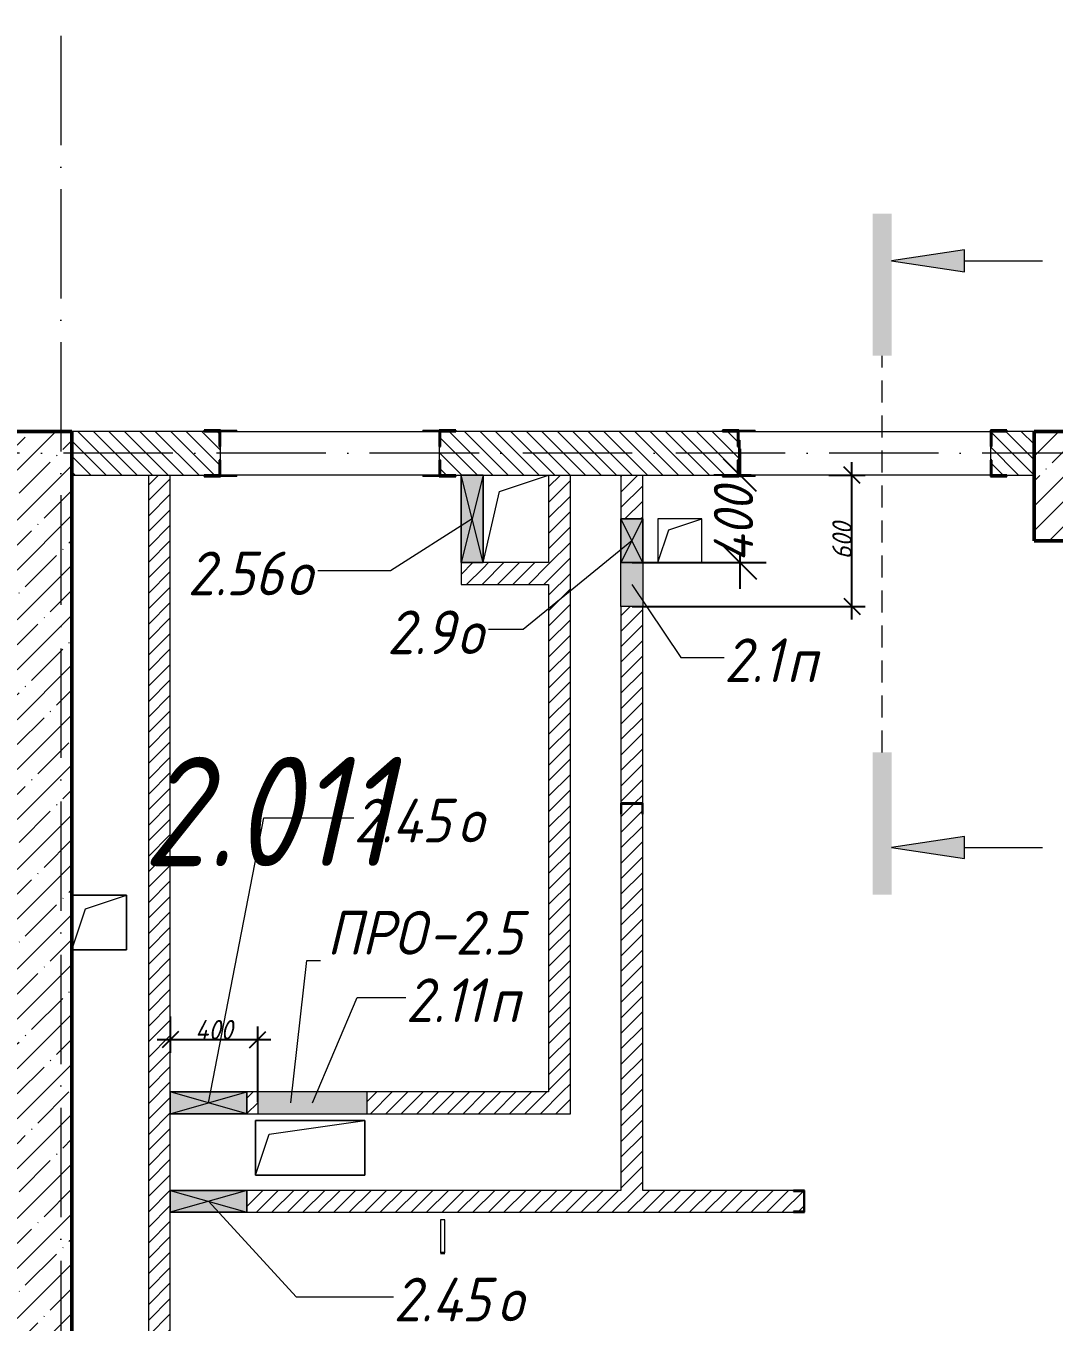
# Model space of a CAD drawing. Header units: millimetres. Extents: x -356862 to 418287, y 0 to 839748.
# Drawn here: x -2569 to 2132, y 381014 to 386940 of the extents above; entities that cross this region are included whole.
import ezdxf

# ---------------------------------------------------------------- set-up
doc = ezdxf.new("R2010")
doc.units = ezdxf.units.MM
doc.linetypes.add('200_ШТРИХ_ш1п0_6_', pattern=[160, 100, -60])
doc.linetypes.add('50_200_ШТРИХ_1Т_ш5_п1_п1_', pattern=[700, 500, -100, 0, -100])
for name, color, linetype, lineweight in [('A-____-____-DIMS', 7, 'Continuous', 9), ('A-____-NOTE-TEXT', 7, 'Continuous', 9), ('A-____-NOTE-TEXT-1', 7, 'Continuous', 5), ('A-DETL-GENF-OTLN', 7, 'Continuous', 9), ('A-DOOR-OPNG-MCUT', 7, 'Continuous', 35), ('A-FLOR-____-OTLN', 7, 'Continuous', 9), ('A-GENM-____-IDEN', 7, 'Continuous', 9), ('A-GENM-____-MCUT', 7, 'Continuous', 25), ('A-GENM-____-OTLN', 7, 'Continuous', 9), ('A-GENM-____-OTLN-1', 7, 'Continuous', 25), ('A-GLAZ-____-IDEN', 7, 'Continuous', 9), ('A-GLAZ-____-OTLN', 7, 'Continuous', 9), ('A-WALL-____-MCUT', 7, 'Continuous', 13), ('A-WALL-____-MCUT-2', 7, 'Continuous', 50), ('A-WALL-____-PATT-1', 7, 'Continuous', 9), ('A-WALL-FNSH-MCUT-1', 7, 'Continuous', 9), ('I-WALL-____-OTLN', 7, 'Continuous', 9), ('S-COLS-____-MCUT', 7, 'Continuous', 50), ('S-COLS-____-OTLN', 7, 'Continuous', 9), ('S-GRID-____-OTLN-1', 7, '50_200_ШТРИХ_1Т_ш5_п1_п1_', 9), ('Марки помещений', 7, 'Continuous', 9)]:
    doc.layers.add(name, color=color, linetype=linetype, lineweight=lineweight)
for name, color, linetype, lineweight, true_color in [('A-DETL-GENF-OTLN-3', 9, 'Continuous', 9, 0x808080), ('A-DETL-GENF-OTLN-4', 9, '200_ШТРИХ_ш1п0_6_', 9, 0x808080), ('A-DOOR-____-OTLN-1', 7, 'Continuous', 9, 0xffffff)]:
    doc.layers.add(name, color=color, linetype=linetype, lineweight=lineweight, true_color=true_color)
doc.styles.add('ISOCPEUR_I_10', font='isocpeui.ttf', dxfattribs={"width": 0.9, "height": 180})
doc.styles.add('ISOCPEUR_I_11', font='isocpeui.ttf', dxfattribs={"width": 0.9, "height": 200})
doc.styles.add('ISOCPEUR_I_2', font='isocpeui.ttf', dxfattribs={"width": 0.85, "height": 2.3})
doc.styles.add('ISOCPEUR_I_7', font='isocpeui.ttf', dxfattribs={"width": 0.9, "height": 90})
doc.dimstyles.new('ISO-1_8_0_9К_СРЕДНИЙ_Кладочные_2', dxfattribs={"dimscale": 304.8, "dimtxt": 89.638306, "dimasz": 0.246063, "dimexe": 0.19685, "dimexo": 0, "dimgap": 0, "dimtad": 1, "dimdec": 3, "dimrnd": 0.001, "dimdsep": 46, "dimtxsty": 'ISOCPEUR_I_7', "dimblk1": 'OBLIQUE', "dimblk2": 'OBLIQUE', "dimsah": 1, "dimcen": 0.09, "dimdle": 0.19685, "dimazin": 0, "dimtfac": 1, "dimtdec": 4, "dimtix": 1, "dimtmove": 1, "dimatfit": 3, "dimfxl": 1, "dimtvp": 1, "dimtolj": 1, "dimtzin": 0, "dimarcsym": 2})
doc.dimstyles.new('ISO-1_8_0_9К_СРЕДНИЙ_Кладочные_3', dxfattribs={"dimscale": 304.8, "dimtxt": 179.276612, "dimasz": 0.492126, "dimexe": 0.393701, "dimexo": 0, "dimgap": 0, "dimtad": 1, "dimdec": 3, "dimrnd": 0.001, "dimdsep": 46, "dimtxsty": 'ISOCPEUR_I_10', "dimblk1": 'OBLIQUE', "dimblk2": 'OBLIQUE', "dimsah": 1, "dimcen": 0.09, "dimdle": 0.393701, "dimazin": 0, "dimtfac": 1, "dimtdec": 4, "dimtix": 1, "dimtmove": 0, "dimatfit": 3, "dimfxl": 1, "dimtvp": 1, "dimtolj": 1, "dimtzin": 0, "dimarcsym": 2})
pattern_1 = [(45, (-15659.08, 321904.697), (-35.35534, 35.35534), [])]

# ---------------------------------------------------------------- blocks, each defined once
blk = doc.blocks.new('BSC_Колонна _Прямоугольная - 500х500-V30-АР1_План отверстий 2 этажа в осях 1-64_Ю-ЯЯ')
at = {"layer": 'S-COLS-____-OTLN'}
h = blk.add_hatch(dxfattribs=at)
h.set_pattern_fill('FP_39', color=256, style=0, pattern_type=2)
h.set_pattern_definition([(45, (-17950, -62931.04), (-114.04925, 114.04925), []), (45, (-17835.95, -62931.04), (-114.04925, 114.04925), [201.613, -40.323, 3.353, -36.97])])
h.paths.add_polyline_path([(-250, -250), (250, -250), (250, 250), (-250, 250)], flags=0)
at = {"layer": 'S-COLS-____-MCUT'}
for p, q in [((250, 250), (-250, 250)), ((-250, 250), (-250, -250)), ((250, -250), (250, 250)), ((-250, -250), (250, -250))]:
    blk.add_line(p, q, dxfattribs=at)
blk = doc.blocks.new('DOR_ДУ_распашная__1Ст_Прямоугольная_ШЕР - Вн_650х2100h_Кабинки С_у-18405741-АР1_План отверстий 2 этажа в осях 1-64_Ю-ЯЯ')
at = {"layer": 'A-DOOR-OPNG-MCUT'}
for p, q in [((-325, -10), (-325, 10)), ((325, 10), (325, -10))]:
    blk.add_line(p, q, dxfattribs=at)
blk = doc.blocks.new('154_Стойка_СКБ_Уголок - СМ-2180_200-28268025-АР1_План отверстий 2 этажа в осях 1-64_Ю-ЯЯ')
at = {"layer": 'A-GENM-____-MCUT'}
for p, q in [((125, 156), (125, 81)), ((200, 156), (125, 156)), ((131, 81), (131, 150)), ((131, 150), (200, 150)), ((200, 150), (200, 156)), ((125, 81), (131, 81)), ((131, 19), (125, 19)), ((125, 19), (125, -56)), ((131, -50), (131, 19)), ((125, -56), (200, -56)), ((200, -50), (131, -50)), ((200, -56), (200, -50))]:
    blk.add_line(p, q, dxfattribs=at)
blk = doc.blocks.new('Стойка_Влож_Полоса боковая - Полоса-28213942-АР1_План отверстий 2 этажа в осях 1-64_Ю-ЯЯ')
at = {"layer": 'A-GENM-____-OTLN'}
for p, q in [((-5, 60), (0, 60)), ((-5, -60), (-5, 60)), ((0, -60), (-5, -60))]:
    blk.add_line(p, q, dxfattribs=at)
blk = doc.blocks.new('Стойка_Влож_Уголок_Опорный - Уголок-28213941-АР1_План отверстий 2 этажа в осях 1-64_Ю-ЯЯ')
at = {"layer": 'A-GENM-____-OTLN'}
for p, q in [((-212, -6), (-212, 0)), ((0, 0), (0, -6)), ((-212, -75), (-212, -6)), ((-212, -6), (-206, -6)), ((-6, -6), (0, -6)), ((0, -6), (0, -75)), ((-212, -75), (-206, -75)), ((-6, -75), (0, -75))]:
    blk.add_line(p, q, dxfattribs=at)
blk = doc.blocks.new('Фахверк_СКБ_Уголок - 200_3960_зеркало-28268689-АР1_План отверстий 2 этажа в осях 1-64_Ю-ЯЯ')
at = {"layer": 'A-GENM-____-MCUT'}
for p, q in [((200, 156), (125, 156)), ((125, 156), (125, 81)), ((131, 81), (131, 150)), ((131, 150), (200, 150)), ((200, 150), (200, 156)), ((125, 81), (131, 81)), ((131, 19), (125, 19)), ((125, 19), (125, -56)), ((131, -50), (131, 19)), ((125, -56), (200, -56)), ((200, -50), (131, -50)), ((200, -56), (200, -50))]:
    blk.add_line(p, q, dxfattribs=at)
blk = doc.blocks.new('154_Фахверк_СКБ_Швеллер - Тип_100_3960-28331862-АР1_План отверстий 2 этажа в осях 1-64_Ю-ЯЯ')
at = {"layer": 'A-GENM-____-MCUT'}
for p, q in [((175, 50), (125, 50)), ((125, 50), (125, -50)), ((128, 47), (175, 47)), ((128, -47), (128, 47)), ((175, 47), (175, 50)), ((125, -50), (175, -50)), ((175, -47), (128, -47)), ((175, -50), (175, -47))]:
    blk.add_line(p, q, dxfattribs=at)
blk = doc.blocks.new('AR_Отверстие Ниша - Лючок-32401897-АР1_План отверстий 2 этажа в осях 1-64_Ю-ЯЯ')
at = {"layer": 'A-GLAZ-____-OTLN'}
blk.add_hatch(color=256, dxfattribs=at).paths.add_polyline_path([(250, -50), (250, 50), (-250, 50), (-250, -50), (-158, -50)], flags=0)
for p, q in [((250, 50), (-250, 50)), ((-250, 50), (-250, -50)), ((250, -50), (250, 50)), ((-250, -50), (250, -50))]:
    blk.add_line(p, q, dxfattribs=at)
blk = doc.blocks.new('AR_Отверстие Ниша - Лючок-32402520-АР1_План отверстий 2 этажа в осях 1-64_Ю-ЯЯ')
at = {"layer": 'A-GLAZ-____-OTLN'}
blk.add_hatch(color=256, dxfattribs=at).paths.add_polyline_path([(100, 50), (-100, 50), (-100, -50), (100, -50), (100, 32.3)], flags=0)
for p, q in [((-100, 50), (100, 50)), ((100, 50), (100, -50)), ((100, -50), (-100, -50))]:
    blk.add_line(p, q, dxfattribs=at)
blk = doc.blocks.new('AR_Отверстие прямоугольное _в стене_ - AR_Отверстие прямоугольное _в стене__ВК-32402489-АР1_План отверстий 2 этажа в осях 1-64_Ю-ЯЯ')
at = {"layer": 'A-GLAZ-____-OTLN'}
blk.add_hatch(color=256, dxfattribs=at).paths.add_polyline_path([(100, 50), (-100, 50), (-100, -50), (100, -50), (100, 32.3)], flags=0)
at = {"layer": 'A-DETL-GENF-OTLN'}
for p, q in [((-100, -50), (-100, 50)), ((-100, 50), (100, 50)), ((100, 50), (-100, -50)), ((-100, 50), (100, -50)), ((100, 50), (-100, 50)), ((-100, 50), (-100, -50)), ((100, 50), (100, -50)), ((100, -50), (100, 50)), ((100, -50), (-100, -50)), ((-100, -50), (100, -50))]:
    blk.add_line(p, q, dxfattribs=at)
blk = doc.blocks.new('AR_Отверстие прямоугольное _в плите_ - AR_Отверстие прямоугольное _в плите_-30458064-АР1_План отверстий 2 этажа в осях 1-64_Ю-ЯЯ')
at = {"layer": 'A-GENM-____-OTLN'}
for p, q in [((125, 125), (-125, 125)), ((-62.5, 62.5), (125, 125)), ((125, -125), (125, 125)), ((-125, -125), (-62.5, 62.5)), ((-125, -125), (125, -125))]:
    blk.add_line(p, q, dxfattribs=at)
blk = doc.blocks.new('AR_Отверстие прямоугольное _в плите_ - AR_Отверстие прямоугольное _в плите_-30459257-АР1_План отверстий 2 этажа в осях 1-64_Ю-ЯЯ')
at = {"layer": 'A-GENM-____-OTLN'}
for p, q in [((250, 125), (-250, 125)), ((-250, 125), (-250, -125)), ((-187.5, 62.5), (250, 125)), ((250, -125), (250, 125)), ((-250, -125), (-187.5, 62.5)), ((-250, -125), (250, -125))]:
    blk.add_line(p, q, dxfattribs=at)
blk = doc.blocks.new('AR_Отверстие прямоугольное _в плите_ - AR_Отверстие прямоугольное _в плите_-30459207-АР1_План отверстий 2 этажа в осях 1-64_Ю-ЯЯ')
at = {"layer": 'A-GENM-____-OTLN'}
for p, q in [((100, 100), (-100, 100)), ((-100, 100), (-100, -100)), ((-50, 50), (100, 100)), ((100, -100), (100, 100)), ((-100, -100), (-50, 50)), ((-100, -100), (100, -100))]:
    blk.add_line(p, q, dxfattribs=at)
blk = doc.blocks.new('AR_Отверстие прямоугольное _в плите_ - AR_Отверстие прямоугольное _в плите_-30552629-АР1_План отверстий 2 этажа в осях 1-64_Ю-ЯЯ')
at = {"layer": 'A-GENM-____-OTLN'}
for p, q in [((-75, 125), (150, 200)), ((-150, -200), (-75, 125))]:
    blk.add_line(p, q, dxfattribs=at)
blk = doc.blocks.new('AR_Отверстие прямоугольное _в стене__БезПР - AR_Отверстие прямоугольное _в стене__БезПР-36788626-АР1_План отверстий 2 этажа в осях 1-64_Ю-ЯЯ')
at = {"layer": 'A-GLAZ-____-OTLN'}
blk.add_hatch(color=256, dxfattribs=at).paths.add_polyline_path([(200, -50), (200, 50), (-200, 50), (-200, -50)], flags=0)
at = {"layer": 'A-DETL-GENF-OTLN'}
for p, q in [((-200, -50), (-200, 50)), ((-200, 50), (200, 50)), ((200, 50), (-200, -50)), ((-200, 50), (200, -50)), ((200, 50), (-200, 50)), ((-200, 50), (-200, -50)), ((200, 50), (200, -50)), ((200, -50), (200, 50)), ((200, -50), (-200, -50)), ((-200, -50), (200, -50))]:
    blk.add_line(p, q, dxfattribs=at)
at = {"layer": 'A-GLAZ-____-OTLN'}
blk.add_line((200, 50), (-200, 50), dxfattribs=at)
blk = doc.blocks.new('AR_Отверстие прямоугольное _в стене__БезПР - AR_Отверстие прямоугольное _в стене__БезПР-36427791-АР1_План отверстий 2 этажа в осях 1-64_Ю-ЯЯ')
at = {"layer": 'A-GLAZ-____-OTLN'}
blk.add_hatch(color=256, dxfattribs=at).paths.add_polyline_path([(-175, 50), (-175, -50), (175, -50), (175, 50)], flags=0)
at = {"layer": 'A-DETL-GENF-OTLN'}
for p, q in [((-175, -50), (-175, 50)), ((-175, 50), (175, 50)), ((175, 50), (-175, -50)), ((-175, 50), (175, -50)), ((175, 50), (-175, 50)), ((-175, 50), (-175, -50)), ((175, 50), (175, -50)), ((175, -50), (175, 50)), ((175, -50), (-175, -50)), ((-175, -50), (175, -50))]:
    blk.add_line(p, q, dxfattribs=at)
at = {"layer": 'A-GLAZ-____-OTLN'}
blk.add_line((175, 50), (-175, 50), dxfattribs=at)
blk = doc.blocks.new('DET_L_Имитация разреза_ISO2-5 - Вправо-29863808-АР1_План отверстий 2 этажа в осях 1-64_Ю-ЯЯ')
at = {"layer": 'A-DETL-GENF-OTLN-4'}
blk.add_line((143.1, 0), (1956.9, 0), dxfattribs=at)
blk = doc.blocks.new('_Oblique')
at = {"color": 0, "linetype": 'ByBlock', "lineweight": -2}
blk.add_line((-0.5, -0.5), (0.5, 0.5), dxfattribs=at)
blk = doc.blocks.new('*D8874')
at = {"layer": 'A-____-____-DIMS', "color": 0, "lineweight": -2, "transparency": 16777216}
for p, q in [((696.2, 385005.7), (696.2, 384877.1)), ((747.5, 384885.7), (576.2, 384885.7)), ((203.4, 384485.7), (816.2, 384485.7)), ((696.2, 384365.7), (696.2, 384525))]:
    blk.add_line(p, q, dxfattribs=at)
at = {"layer": 'Defpoints', "color": 0, "transparency": 16777216}
for p in [(696.2, 384885.7), (747.5, 384885.7), (203.4, 384485.7)]:
    blk.add_point(p, dxfattribs=at)
at = {"layer": 'A-____-____-DIMS', "color": 0, "lineweight": -2, "transparency": 16777216, "xscale": 150, "yscale": 150, "zscale": 150}
for p, rotation in [((696.2, 384885.7), 90), ((696.2, 384485.7), 270)]:
    blk.add_blockref('_Oblique', p, dxfattribs=dict(at, rotation=rotation))
at = {"layer": 'A-____-____-DIMS', "color": 0, "transparency": 16777216, "insert": (576.2, 384488), "char_height": 180, "width": 426.127, "attachment_point": 1, "rotation": 90, "line_spacing_factor": 1.149209, "style": 'ISOCPEUR_I_10'}
blk.add_mtext('\\A1;400', dxfattribs=at)
blk = doc.blocks.new('*D8875')
at = {"layer": 'A-____-____-DIMS', "color": 0, "lineweight": -2, "transparency": 16777216}
for p, q in [((-1909.1, 382411.2), (-1909.1, 382245.1)), ((-1509.1, 382018.8), (-1509.1, 382365.1)), ((-1969.1, 382305.1), (-1449.1, 382305.1))]:
    blk.add_line(p, q, dxfattribs=at)
at = {"layer": 'Defpoints', "color": 0, "transparency": 16777216}
for p in [(-1909.1, 382411.2), (-1509.1, 382305.1), (-1509.1, 382018.8)]:
    blk.add_point(p, dxfattribs=at)
at = {"layer": 'A-____-____-DIMS', "color": 0, "lineweight": -2, "transparency": 16777216, "xscale": 75, "yscale": 75, "zscale": 75, "rotation": 180}
blk.add_blockref('_Oblique', (-1909.1, 382305.1), dxfattribs=at)
at = {"layer": 'A-____-____-DIMS', "color": 0, "lineweight": -2, "transparency": 16777216, "xscale": 75, "yscale": 75, "zscale": 75}
blk.add_blockref('_Oblique', (-1509.1, 382305.1), dxfattribs=at)
at = {"layer": 'A-____-____-DIMS', "color": 0, "transparency": 16777216, "insert": (-1709.1, 382350.1), "char_height": 90, "width": 426.127, "attachment_point": 5, "style": 'ISOCPEUR_I_7'}
blk.add_mtext('\\A1;400', dxfattribs=at)
blk = doc.blocks.new('*D8881')
at = {"layer": 'A-____-____-DIMS', "color": 0, "lineweight": -2, "transparency": 16777216}
for p, q in [((1207.8, 384225.7), (1207.8, 384945.7)), ((1101.8, 384885.7), (1267.8, 384885.7)), ((203.4, 384285.7), (1267.8, 384285.7))]:
    blk.add_line(p, q, dxfattribs=at)
at = {"layer": 'Defpoints', "color": 0, "transparency": 16777216}
for p in [(1101.8, 384885.7), (1207.8, 384885.7), (203.4, 384285.7)]:
    blk.add_point(p, dxfattribs=at)
at = {"layer": 'A-____-____-DIMS', "color": 0, "lineweight": -2, "transparency": 16777216, "xscale": 75, "yscale": 75, "zscale": 75}
for p, rotation in [((1207.8, 384885.7), 90), ((1207.8, 384285.7), 270)]:
    blk.add_blockref('_Oblique', p, dxfattribs=dict(at, rotation=rotation))
at = {"layer": 'A-____-____-DIMS', "color": 0, "transparency": 16777216, "insert": (1162.8, 384585.7), "char_height": 90, "width": 409.578, "attachment_point": 5, "rotation": 90, "style": 'ISOCPEUR_I_7'}
blk.add_mtext('\\A1;600', dxfattribs=at)

msp = doc.modelspace()

# ---------------------------------------------------------------- hatches: boundary and pattern name
at = {"layer": 'A-____-NOTE-TEXT-1'}
for points in [[(1302.5504, 385431.7557), (1389.287, 385431.7557), (1389.287, 386081.7557), (1302.5504, 386081.7557), (1302.5504, 385586.9384)], [(1722.9284, 385815.9076), (1722.9284, 385915.9076), (1389.287, 385865.9076)], [(1389.287, 382967.943), (1389.287, 383617.943), (1302.5504, 383617.943), (1302.5504, 382967.943)], [(1722.9284, 383133.7911), (1722.9284, 383233.7911), (1389.287, 383183.7911)]]:
    msp.add_hatch(color=256, dxfattribs=at).paths.add_polyline_path(points, flags=0)
at = {"layer": 'A-WALL-____-PATT-1'}
h = msp.add_hatch(dxfattribs=at)
h.set_pattern_fill('FP_13', color=256, style=0, pattern_type=2)
h.set_pattern_definition([(45, (-15659.08, 321904.7), (-114.04925, 114.04925), []), (45, (-15545.03, 321904.7), (-114.04925, 114.04925), [201.612, -40.322, 3.353, -36.97])])
h.paths.add_polyline_path([(-2609.0813, 377585.7392), (-2359.0813, 377585.7392), (-2359.0813, 385085.7392), (-2609.0813, 385085.7392), (-2609.0813, 379129.289)], flags=0)
h = msp.add_hatch(dxfattribs=at)
h.set_pattern_fill('FP_6', color=256, style=0, pattern_type=2)
h.set_pattern_definition([(135, (-15659.08, 321904.697), (-35.35534, -35.35534), [])])
h.paths.add_polyline_path([(1915.9187, 384885.7392), (2040.9187, 384885.7392), (2040.9187, 385085.7392), (1846.9187, 385085.7392), (1846.9187, 385016.7392), (1840.9187, 385016.7392), (1840.9187, 384954.7392), (1846.9187, 384954.7392), (1846.9187, 384885.7392)], flags=0)
h.paths.add_polyline_path([(-1909.0813, 384885.7392), (-1685.0813, 384885.7392), (-1685.0813, 384954.7392), (-1679.0813, 384954.7392), (-1679.0813, 385016.7392), (-1685.0813, 385016.7392), (-1685.0813, 385085.7392), (-2359.0813, 385085.7392), (-2359.0813, 384885.7392), (-2009.0813, 384885.7392)], flags=0)
h.paths.add_polyline_path([(-79.0813, 384885.7392), (684.9187, 384885.7392), (684.9187, 384954.7392), (690.9187, 384954.7392), (690.9187, 385016.7392), (684.9187, 385016.7392), (684.9187, 385085.7392), (-673.0813, 385085.7392), (-673.0813, 385016.7392), (-679.0813, 385016.7392), (-679.0813, 384954.7392), (-673.0813, 384954.7392), (-673.0813, 384885.7392), (-179.0813, 384885.7392)], flags=0)
h = msp.add_hatch(dxfattribs=at)
h.set_pattern_fill('FP_5', color=256, style=0, pattern_type=2)
h.set_pattern_definition(pattern_1)
h.paths.add_polyline_path([(-1909.0813, 377335.7392), (-1909.0813, 378115.7392), (-2009.0813, 378115.7392), (-2009.0813, 377335.7392)], flags=0)
h.paths.add_polyline_path([(-2009.0813, 378415.7392), (-1909.0813, 378415.7392), (-1909.0813, 379365.7392), (-1912.0813, 379365.7392), (-1912.0813, 379412.7392), (-2006.0813, 379412.7392), (-2006.0813, 379365.7392), (-2009.0813, 379365.7392), (-2009.0813, 379129.289)], flags=0)
h.paths.add_polyline_path([(-1959.3205, 379415.7392), (-1909.0813, 379415.7392), (-1909.0813, 379960.7392), (-2009.0813, 379960.7392), (-2009.0813, 379415.7392), (-2006.0813, 379415.7392)], flags=0)
h.paths.add_polyline_path([(-1941.4976, 380160.7392), (-1909.0813, 380160.7392), (-1909.0813, 384885.7392), (-2009.0813, 384885.7392), (-2009.0813, 380160.7392)], flags=0)
h = msp.add_hatch(dxfattribs=at)
h.set_pattern_fill('FP_5', color=256, style=0, pattern_type=2)
h.set_pattern_definition(pattern_1)
h.paths.add_polyline_path([(-179.0813, 382065.7392), (-79.0813, 382065.7392), (-79.0813, 384885.7392), (-179.0813, 384885.7392), (-179.0813, 382358.1137)], flags=0)
h = msp.add_hatch(dxfattribs=at)
h.set_pattern_fill('FP_5', color=256, style=0, pattern_type=2)
h.set_pattern_definition(pattern_1)
h.paths.add_polyline_path([(250.9187, 381615.7392), (250.9187, 383335.7392), (247.9187, 383335.7392), (247.9187, 383382.7392), (153.9187, 383382.7392), (153.9187, 383335.7392), (150.9187, 383335.7392), (150.9187, 381615.7392), (233.2436, 381615.7392)], flags=0)
h.paths.add_polyline_path([(233.2436, 383385.7392), (250.9187, 383385.7392), (250.9187, 384285.7392), (150.9187, 384285.7392), (150.9187, 383385.7392), (153.9187, 383385.7392)], flags=0)
h.paths.add_polyline_path([(250.9187, 384685.7392), (250.9187, 384885.7392), (150.9187, 384885.7392), (150.9187, 384685.7392), (233.2436, 384685.7392)], flags=0)
h = msp.add_hatch(dxfattribs=at)
h.set_pattern_fill('FP_5', color=256, style=0, pattern_type=2)
h.set_pattern_definition(pattern_1)
h.paths.add_polyline_path([(-479.0813, 384385.7392), (-479.0813, 384485.7392), (-579.0813, 384485.7392), (-579.0813, 384385.7392)], flags=0)
h = msp.add_hatch(dxfattribs=at)
h.set_pattern_fill('FP_5', color=256, style=0, pattern_type=2)
h.set_pattern_definition(pattern_1)
h.paths.add_polyline_path([(-179.0813, 384385.7392), (-179.0813, 384485.7392), (-479.0813, 384485.7392), (-479.0813, 384385.7392)], flags=0)
h = msp.add_hatch(dxfattribs=at)
h.set_pattern_fill('FP_5', color=256, style=0, pattern_type=2)
h.set_pattern_definition(pattern_1)
h.paths.add_polyline_path([(-1534.2571, 381965.7392), (-1509.0813, 381965.7392), (-1509.0813, 382065.7392), (-1559.0813, 382065.7392), (-1559.0813, 381965.7392)], flags=0)
h.paths.add_polyline_path([(-1009.0813, 381965.7392), (-79.0813, 381965.7392), (-79.0813, 382065.7392), (-1009.0813, 382065.7392), (-1009.0813, 382017.7623)], flags=0)
h = msp.add_hatch(dxfattribs=at)
h.set_pattern_fill('FP_5', color=256, style=0, pattern_type=2)
h.set_pattern_definition(pattern_1)
h.paths.add_polyline_path([(-1534.2571, 381515.7392), (940.9187, 381515.7392), (940.9187, 381518.7392), (987.9187, 381518.7392), (987.9187, 381612.7392), (940.9187, 381612.7392), (940.9187, 381615.7392), (-1559.0813, 381615.7392), (-1559.0813, 381515.7392)], flags=0)

# ---------------------------------------------------------------- linework, layer by layer
at = {"layer": 'A-____-NOTE-TEXT'}
for p, q in [((1722.9284, 385915.9076), (1389.287, 385865.9076)), ((1722.9284, 385815.9076), (1722.9284, 385915.9076)), ((1389.287, 385865.9076), (1722.9284, 385815.9076)), ((1722.9284, 385865.9076), (2079.1784, 385865.9076)), ((1722.9284, 383233.7911), (1389.287, 383183.7911)), ((1722.9284, 383133.7911), (1722.9284, 383233.7911)), ((1389.287, 383183.7911), (1722.9284, 383133.7911)), ((1722.9284, 383183.7911), (2079.1784, 383183.7911))]:
    msp.add_line(p, q, dxfattribs=at)
at = {"layer": 'A-FLOR-____-OTLN'}
for p, q in [((-2359.0813, 382965.7392), (-2109.0813, 382965.7392)), ((-2109.0813, 382965.7392), (-2109.0813, 382715.7392)), ((-2109.0813, 382715.7392), (-2359.0813, 382715.7392)), ((-1519.0813, 381935.7392), (-1019.0813, 381935.7392)), ((-1519.0813, 381685.7392), (-1519.0813, 381935.7392)), ((-1019.0813, 381935.7392), (-1019.0813, 381685.7392)), ((-1019.0813, 381685.7392), (-1519.0813, 381685.7392))]:
    msp.add_line(p, q, dxfattribs=at)
at = {"layer": 'A-GENM-____-IDEN'}
for p, q in [((-1357.817, 382015.7392), (-1284.9407, 382666.1055)), ((-1284.9407, 382666.1055), (-1222.3533, 382666.1055))]:
    msp.add_line(p, q, dxfattribs=at)
at = {"layer": 'A-GLAZ-____-IDEN'}
for p, q in [((-529.0813, 384685.7392), (-902.762, 384448.9709)), ((200.9187, 384585.7392), (-295.7505, 384179.6098)), ((-902.762, 384448.9709), (-1234.4643, 384448.9709)), ((200.9187, 384385.7392), (425.1403, 384051.9709)), ((-295.7505, 384179.6098), (-453.8462, 384179.6098)), ((425.1403, 384051.9709), (623.3352, 384051.9709)), ((-1734.0813, 382015.7392), (-1481.2726, 383318.8133)), ((-1481.2726, 383318.8133), (-1070.0499, 383318.8133)), ((-1259.0813, 382015.7392), (-1054.3156, 382497.5662)), ((-1054.3156, 382497.5662), (-831.9999, 382497.5662)), ((-1734.0813, 381565.7392), (-1332.9186, 381129.0766)), ((-1332.9186, 381129.0766), (-888.1663, 381129.0766))]:
    msp.add_line(p, q, dxfattribs=at)
at = {"layer": 'A-WALL-____-MCUT'}
for p, q in [((-1754.0813, 385085.7392), (-2359.0813, 385085.7392)), ((615.9187, 385085.7392), (-604.0813, 385085.7392)), ((2040.9187, 385085.7392), (1915.9187, 385085.7392)), ((-1679.0813, 384954.7392), (-1679.0813, 385016.7392)), ((-679.0813, 385016.7392), (-679.0813, 384954.7392)), ((690.9187, 384954.7392), (690.9187, 385016.7392)), ((1840.9187, 385016.7392), (1840.9187, 384954.7392)), ((-2359.0813, 384885.7392), (-1754.0813, 384885.7392)), ((-604.0813, 384885.7392), (-579.0813, 384885.7392)), ((-479.0813, 384885.7392), (615.9187, 384885.7392)), ((1915.9187, 384885.7392), (2040.9187, 384885.7392))]:
    msp.add_line(p, q, dxfattribs=at)
at = {"layer": 'A-WALL-____-MCUT-2'}
for p, q in [((-2359.0813, 385085.7392), (-2809.0813, 385085.7392)), ((-2359.0813, 377585.7392), (-2359.0813, 385085.7392))]:
    msp.add_line(p, q, dxfattribs=at)
at = {"layer": 'A-WALL-FNSH-MCUT-1'}
for p, q in [((-2009.0813, 384885.7392), (-2009.0813, 380160.7392)), ((-1909.0813, 382065.7392), (-1909.0813, 384885.7392)), ((-179.0813, 384885.7392), (-179.0813, 384485.7392)), ((-79.0813, 381965.7392), (-79.0813, 384885.7392)), ((150.9187, 384885.7392), (150.9187, 384685.7392)), ((250.9187, 384685.7392), (250.9187, 384885.7392)), ((-579.0813, 384485.7392), (-579.0813, 384385.7392)), ((-179.0813, 384485.7392), (-479.0813, 384485.7392)), ((-579.0813, 384385.7392), (-179.0813, 384385.7392)), ((-179.0813, 384385.7392), (-179.0813, 382065.7392)), ((150.9187, 384285.7392), (150.9187, 383385.7392)), ((250.9187, 383385.7392), (250.9187, 384285.7392)), ((150.9187, 383335.7392), (150.9187, 381615.7392)), ((250.9187, 381615.7392), (250.9187, 383335.7392)), ((-1509.0813, 382065.7392), (-1559.0813, 382065.7392)), ((-179.0813, 382065.7392), (-1009.0813, 382065.7392)), ((-1909.0813, 381615.7392), (-1909.0813, 381965.7392)), ((-1559.0813, 381965.7392), (-1509.0813, 381965.7392)), ((-1009.0813, 381965.7392), (-79.0813, 381965.7392)), ((150.9187, 381615.7392), (-1559.0813, 381615.7392)), ((940.9187, 381615.7392), (250.9187, 381615.7392)), ((-1909.0813, 380160.7392), (-1909.0813, 381515.7392)), ((-1559.0813, 381515.7392), (940.9187, 381515.7392)), ((-654.0813, 381480.7392), (-674.0813, 381480.7392)), ((-674.0813, 381480.7392), (-674.0813, 381330.7392)), ((-654.0813, 381330.7392), (-654.0813, 381480.7392))]:
    msp.add_line(p, q, dxfattribs=at)
at = {"layer": 'I-WALL-____-OTLN'}
for p, q in [((-1679.0813, 385085.7392), (-679.0813, 385085.7392)), ((690.9187, 385085.7392), (1840.9187, 385085.7392)), ((-679.0813, 384885.7392), (-1679.0813, 384885.7392)), ((1840.9187, 384885.7392), (690.9187, 384885.7392))]:
    msp.add_line(p, q, dxfattribs=at)
at = {"layer": 'S-GRID-____-OTLN-1'}
for p, q in [((-2409.0813, 412797.5486), (-2409.0813, 374796.285)), ((88415.3253, 384985.7392), (-20327.8515, 384985.7392))]:
    msp.add_line(p, q, dxfattribs=at)

# ---------------------------------------------------------------- block references
at = {"layer": 'A-DETL-GENF-OTLN-3', "rotation": 90.00000000000072}
msp.add_blockref('DET_L_Имитация разреза_ISO2-5 - Вправо-29863808-АР1_План отверстий 2 этажа в осях 1-64_Ю-ЯЯ', (1345.9187, 383474.8493), dxfattribs=at)
at = {"layer": 'A-DOOR-____-OTLN-1', "rotation": 90.00000000000007}
msp.add_blockref('DOR_ДУ_распашная__1Ст_Прямоугольная_ШЕР - Вн_650х2100h_Кабинки С_у-18405741-АР1_План отверстий 2 этажа в осях 1-64_Ю-ЯЯ', (-664.0813, 381005.7392), dxfattribs=at)
at = {"layer": 'A-GENM-____-OTLN'}
for name, p, rotation in [('Стойка_Влож_Уголок_Опорный - Уголок-28213941-АР1_План отверстий 2 этажа в осях 1-64_Ю-ЯЯ', (-1679.0813, 385091.7392), 89.99999999999955), ('Стойка_Влож_Уголок_Опорный - Уголок-28213941-АР1_План отверстий 2 этажа в осях 1-64_Ю-ЯЯ', (-679.0813, 384879.7392), 269.9999999999995), ('Стойка_Влож_Уголок_Опорный - Уголок-28213941-АР1_План отверстий 2 этажа в осях 1-64_Ю-ЯЯ', (690.9187, 385091.7392), 89.99999999999955), ('Стойка_Влож_Полоса боковая - Полоса-28213942-АР1_План отверстий 2 этажа в осях 1-64_Ю-ЯЯ', (690.9187, 384985.7392), 180)]:
    msp.add_blockref(name, p, dxfattribs=dict(at, rotation=rotation))
for name, p in [('AR_Отверстие прямоугольное _в плите_ - AR_Отверстие прямоугольное _в плите_-30552629-АР1_План отверстий 2 этажа в осях 1-64_Ю-ЯЯ', (-329.0813, 384685.7392)), ('AR_Отверстие прямоугольное _в плите_ - AR_Отверстие прямоугольное _в плите_-30459207-АР1_План отверстий 2 этажа в осях 1-64_Ю-ЯЯ', (420.9187, 384585.7392)), ('AR_Отверстие прямоугольное _в плите_ - AR_Отверстие прямоугольное _в плите_-30458064-АР1_План отверстий 2 этажа в осях 1-64_Ю-ЯЯ', (-2234.0813, 382840.7392)), ('AR_Отверстие прямоугольное _в плите_ - AR_Отверстие прямоугольное _в плите_-30459257-АР1_План отверстий 2 этажа в осях 1-64_Ю-ЯЯ', (-1269.0813, 381810.7392))]:
    msp.add_blockref(name, p, dxfattribs=at)
at = {"layer": 'A-GENM-____-OTLN-1'}
for name, p, rotation in [('154_Стойка_СКБ_Уголок - СМ-2180_200-28268025-АР1_План отверстий 2 этажа в осях 1-64_Ю-ЯЯ', (-1554.0813, 385035.7392), 180), ('154_Стойка_СКБ_Уголок - СМ-2180_200-28268025-АР1_План отверстий 2 этажа в осях 1-64_Ю-ЯЯ', (815.9187, 385035.7392), 180), ('154_Фахверк_СКБ_Швеллер - Тип_100_3960-28331862-АР1_План отверстий 2 этажа в осях 1-64_Ю-ЯЯ', (200.9187, 383510.7392), 270.0000000000001), ('154_Фахверк_СКБ_Швеллер - Тип_100_3960-28331862-АР1_План отверстий 2 этажа в осях 1-64_Ю-ЯЯ', (1115.9187, 381565.7392), 180)]:
    msp.add_blockref(name, p, dxfattribs=dict(at, rotation=rotation))
for name, p in [('154_Стойка_СКБ_Уголок - СМ-2180_200-28268025-АР1_План отверстий 2 этажа в осях 1-64_Ю-ЯЯ', (-804.0813, 384935.7392)), ('Фахверк_СКБ_Уголок - 200_3960_зеркало-28268689-АР1_План отверстий 2 этажа в осях 1-64_Ю-ЯЯ', (1715.9187, 384935.7392))]:
    msp.add_blockref(name, p, dxfattribs=at)
at = {"layer": 'A-GLAZ-____-OTLN'}
for name, p, rotation in [('AR_Отверстие прямоугольное _в стене__БезПР - AR_Отверстие прямоугольное _в стене__БезПР-36788626-АР1_План отверстий 2 этажа в осях 1-64_Ю-ЯЯ', (-529.0813, 384685.7392), 270.0000000000001), ('AR_Отверстие прямоугольное _в стене_ - AR_Отверстие прямоугольное _в стене__ВК-32402489-АР1_План отверстий 2 этажа в осях 1-64_Ю-ЯЯ', (200.9187, 384585.7392), 270.0000000000001), ('AR_Отверстие Ниша - Лючок-32402520-АР1_План отверстий 2 этажа в осях 1-64_Ю-ЯЯ', (200.9187, 384385.7392), 270.0000000000001), ('AR_Отверстие прямоугольное _в стене__БезПР - AR_Отверстие прямоугольное _в стене__БезПР-36427791-АР1_План отверстий 2 этажа в осях 1-64_Ю-ЯЯ', (-1734.0813, 382015.7392), 180), ('AR_Отверстие Ниша - Лючок-32401897-АР1_План отверстий 2 этажа в осях 1-64_Ю-ЯЯ', (-1259.0813, 382015.7392), 180)]:
    msp.add_blockref(name, p, dxfattribs=dict(at, rotation=rotation))
msp.add_blockref('AR_Отверстие прямоугольное _в стене__БезПР - AR_Отверстие прямоугольное _в стене__БезПР-36427791-АР1_План отверстий 2 этажа в осях 1-64_Ю-ЯЯ', (-1734.0813, 381565.7392), dxfattribs=at)
at = {"layer": 'S-COLS-____-OTLN'}
msp.add_blockref('BSC_Колонна _Прямоугольная - 500х500-V30-АР1_План отверстий 2 этажа в осях 1-64_Ю-ЯЯ', (2290.9187, 384835.7392), dxfattribs=at)

# ---------------------------------------------------------------- texts
at = {"layer": 'A-GENM-____-IDEN', "char_height": 200, "attachment_point": 1, "style": 'ISOCPEUR_I_11'}
for s, insert, width in [('ПРО', (-1192.7599, 382893.2216), 562.784625), ('-2.5', (-728.4162, 382893.2216), 548.35425)]:
    msp.add_mtext(s, dxfattribs=dict(at, insert=insert, width=width))
at = {"layer": 'A-GLAZ-____-IDEN', "char_height": 200, "attachment_point": 1, "style": 'ISOCPEUR_I_11'}
for s, insert, width in [('2.56', (-1829.9188, 384536.5855), 548.35425), ('\\fISOCPEUR|b0|i1|c204|p34|;\\W.9;о', (-1377.4813, 384536.5855), 158.734125), ('2.9', (-917.8956, 384267.2244), 389.620125), ('\\fISOCPEUR|b0|i1|c204|p34|;\\W.9;о', (-596.4268, 384267.2244), 158.734125), ('2.1', (623.3352, 384139.5855), 346.329), ('\\fISOCPEUR|b0|i1|c204|p34|;\\W.9;п', (909.0852, 384139.5855), 158.734125), ('2.45', (-1070.0499, 383406.4279), 577.215), ('\\fISOCPEUR|b0|i1|c204|p34|;\\W.9;о', (-593.7999, 383406.4279), 158.734125), ('2.11', (-831.9999, 382585.1808), 461.772), ('\\fISOCPEUR|b0|i1|c204|p34|;\\W.9;п', (-450.9999, 382585.1808), 158.734125), ('2.45', (-888.1663, 381216.6912), 577.215), ('\\fISOCPEUR|b0|i1|c204|p34|;\\W.9;о', (-411.9163, 381216.6912), 158.734125)]:
    msp.add_mtext(s, dxfattribs=dict(at, insert=insert, width=width))
at = {"layer": 'Марки помещений', "insert": (-2033.7507, 383598.0312), "char_height": 500, "width": 689.45125, "attachment_point": 1, "style": 'ISOCPEUR_I_2'}
msp.add_mtext('2.011', dxfattribs=at)

# ---------------------------------------------------------------- dimensions: what is measured, and where the dimension line sits
at = {"layer": 'A-____-____-DIMS'}
dim = msp.add_linear_dim(base=(696.1708, 384885.7392), p1=(203.4073, 384485.7392), p2=(747.5124, 384885.7392), angle=90, dimstyle='ISO-1_8_0_9К_СРЕДНИЙ_Кладочные_3', override={"dimpost": '<>', "dimfxl": 675.315066}, dxfattribs=at)
dim.commit()
dim.dimension.update_dxf_attribs({"geometry": '*D8874', "text_midpoint": (696.1708, 384701.0783), "dimtype": 160, "text_rotation": 90})
dim = msp.add_linear_dim(base=(1207.842, 384885.7392), p1=(203.4073, 384285.7392), p2=(1101.776, 384885.7392), angle=90, dimstyle='ISO-1_8_0_9К_СРЕДНИЙ_Кладочные_2', override={"dimpost": '<>', "dimfxl": 1080.308435}, dxfattribs=at)
dim.commit()
dim.dimension.update_dxf_attribs({"geometry": '*D8881', "text_midpoint": (1162.842, 384585.7392)})
dim = msp.add_linear_dim(base=(-1509.0813, 382305.1179), p1=(-1909.0813, 382411.1839), p2=(-1509.0813, 382018.8099), dimstyle='ISO-1_8_0_9К_СРЕДНИЙ_Кладочные_2', override={"dimpost": '<>', "dimfxl": 560.318989}, dxfattribs=at)
dim.commit()
dim.dimension.update_dxf_attribs({"geometry": '*D8875', "text_midpoint": (-1709.0813, 382350.1179)})

doc.saveas('drawing.dxf')
